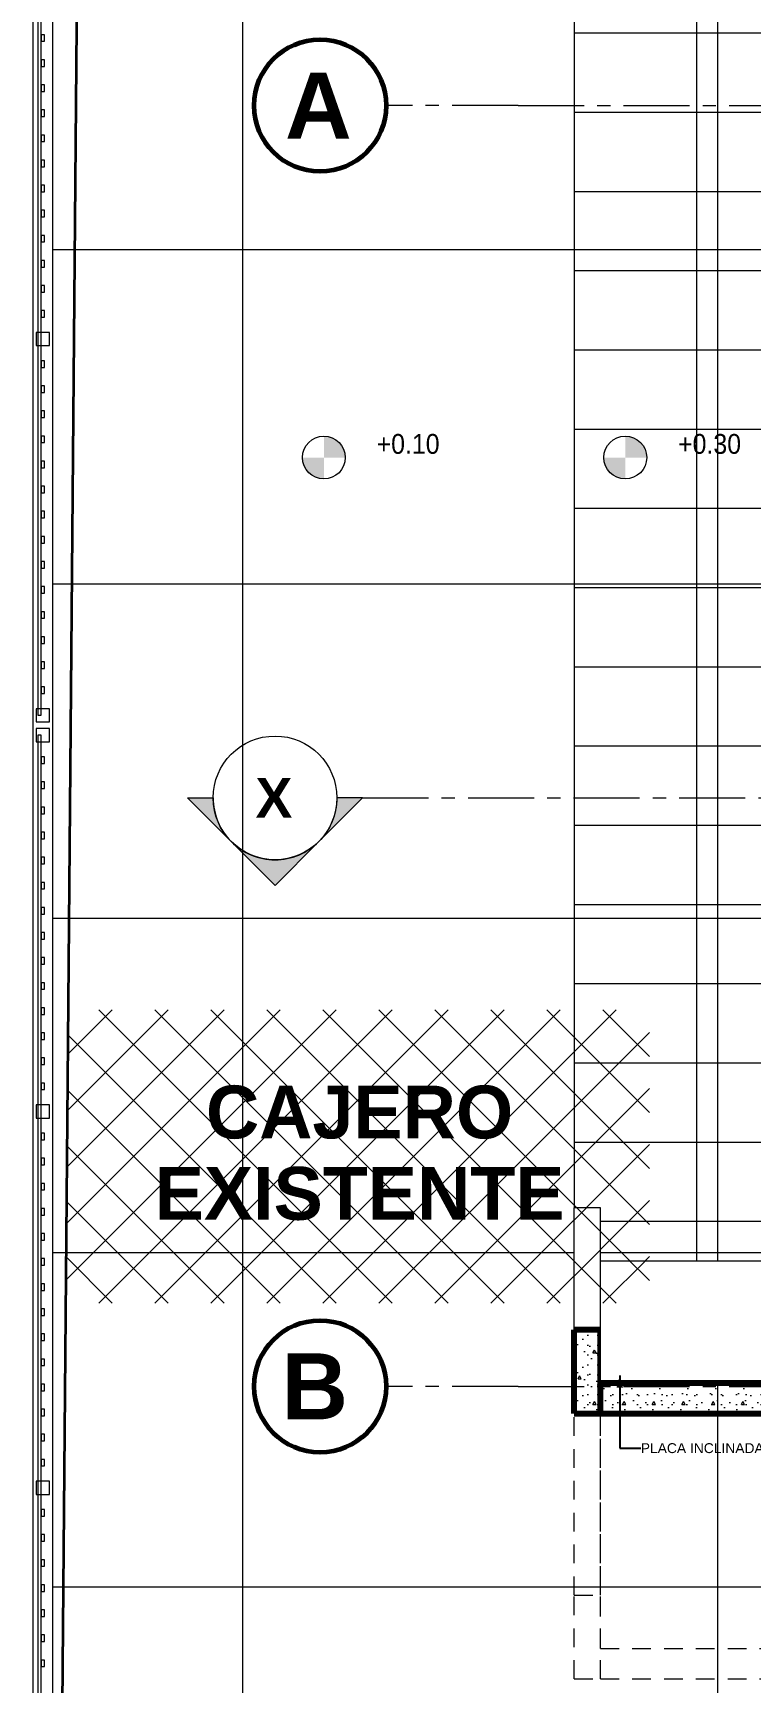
# Model space of a CAD drawing. Header units: inches. Extents: x -19 to 5698, y -728 to 92.
# Drawn here: x 2.17 to 7.6, y 27.71 to 40.2 of the extents above; entities that cross this region are included whole.
import ezdxf

# ---------------------------------------------------------------- set-up
doc = ezdxf.new("R2010")
doc.units = ezdxf.units.IN
doc.header["$MEASUREMENT"] = 0
doc.set_wipeout_variables(frame=1)
doc.header["$PDMODE"] = 1
for name, pattern in [('Línea Oculta', [0.195611, 0.141111, -0.0545]), ('Punto & Raya', [0.65, 0.5, -0.075, 0, -0.075]), ('Wipeout_Contour', [1, 0, -1])]:
    doc.linetypes.add(name, pattern=pattern)
doc.layers.get('0').update_dxf_attribs({"color": 61})
for name, color, linetype in [('02 _ ARQ _ ALB _ Ejes Generales', 251, 'Continuous'), ('08 _ STR _ EXT _ 08 Placas Inclinadas', 7, 'Continuous'), ('08 _ STR _ EXT _ Cerco Perimetrico', 7, 'Continuous'), ('Dibujo 2D - General', 7, 'Continuous'), ('ESQUEMAS', 7, 'Continuous'), ('Estructura - 03 LOSA', 7, 'Continuous'), ('Estructura - 04 MURO', 7, 'Continuous'), ('Marcador - Secciones', 7, 'Continuous'), ('Notas - Etiquetas', 7, 'Continuous')]:
    doc.layers.add(name, color=color, linetype=linetype)
doc.styles.add('Estilo_Generado_1', font='swisseb.ttf')
doc.styles.add('Estilo_Generado_4', font='swisse.ttf')
doc.styles.add('Estilo_Generado_8', font='arialbd.ttf')
doc.dimstyles.new('Estilo_Generado__8', dxfattribs={"dimtxt": 0.18, "dimasz": 0.0912, "dimexe": 0.18, "dimexo": 0.0625, "dimgap": 0, "dimtad": 0, "dimtih": 1, "dimtoh": 1, "dimdec": 4, "dimzin": 0, "dimdsep": 46, "dimcen": 0.09, "dimadec": 0, "dimazin": 0, "dimtfac": 1, "dimtdec": 4, "dimtmove": 0, "dimatfit": 3, "dimldrblk": 'ARROWHEAD_5', "dimfxl": 1, "dimtolj": 1, "dimtzin": 0, "dimarcsym": 0})
pattern_1 = [(0, (0, 0), (0, 0.3897114), [0.024375, -0.200625]), (0, (0.1125, 0.19486), (0, 0.3897114), [0.024375, -0.200625]), (60, (0, 0), (-0.3375, 0.1948557), [0.024375, -0.200625]), (60, (0.225, 0), (-0.3375, 0.1948557), [0.024375, -0.200625]), (120, (0.02437, 0), (0.3375, 0.1948557), [0.024375, -0.200625]), (120, (0.24938, 0), (0.3375, 0.1948557), [0.024375, -0.200625]), (0, (0, 0.0375), (0, 0.075), [0, -0.075, 0, -0.1125]), (45, (0.0375, 0.0375), (-0.053033, 0.053033), [0, -0.05625, 0, -0.09375])]

# ---------------------------------------------------------------- blocks, each defined once
blk = doc.blocks.new('ARROWHEAD_5')
at = {"linetype": 'Continuous', "lineweight": 0}
blk.add_hatch(color=0, dxfattribs=at).paths.add_polyline_path([(-1, 0.2679), (0, 0), (-1, -0.2679)])
at = {"color": 0, "linetype": 'Continuous', "lineweight": 0}
blk.add_line((0, 0), (-1, 0), dxfattribs=at)

msp = doc.modelspace()

# ---------------------------------------------------------------- hatches: boundary and pattern name
at = {"linetype": 'Continuous', "lineweight": 13}
for points in [[(4.374, 36.9847), (4.5365, 36.9847), (4.5241, 37.0469), (4.4889, 37.0996), (4.4362, 37.1348), (4.374, 37.1472)], [(6.6582, 36.9847), (6.8207, 36.9847), (6.8083, 37.0469), (6.7731, 37.0996), (6.7204, 37.1348), (6.6582, 37.1472)], [(4.374, 36.9847), (4.2115, 36.9847), (4.2239, 36.9225), (4.2591, 36.8698), (4.3118, 36.8346), (4.374, 36.8222)], [(6.6582, 36.9847), (6.4957, 36.9847), (6.5081, 36.9225), (6.5433, 36.8698), (6.596, 36.8346), (6.6582, 36.8222)]]:
    msp.add_hatch(color=7, dxfattribs=at).paths.add_polyline_path(points)
at = {"layer": 'Estructura - 03 LOSA', "linetype": 'Continuous', "lineweight": 13}
h = msp.add_hatch(dxfattribs=at)
h.set_pattern_fill('CEMENTO_PULIDO_Y_BRUÑADO_FA', color=251, style=0, pattern_type=2)
h.set_pattern_definition([(360, (3.7574, 18.3027), (0, 2.53199), []), (90, (3.7574, 18.3027), (-3.6, 0), [])])
h.paths.add_polyline_path([(2.17, 26.0501), (8.8212, 26.0501), (8.8218, 29.4531), (8.822, 30.7001), (8.2502, 30.7001), (8.25, 33.82), (9.07, 33.82), (9.07, 39.9), (23.57, 39.9), (51.57, 39.9), (51.57, 23.3822), (52.92, 23.3822), (52.92, 40.85), (9.07, 40.85), (2.17, 40.85)])
h = msp.add_hatch(dxfattribs=at)
h.set_pattern_fill('BALDOSA_60X120_0002', color=251, style=0, pattern_type=2)
h.set_pattern_definition([(0, (0, 0), (0, 0.6), []), (90, (0, 0), (-1.2, 0), [])])
h.paths.add_polyline_path([(6.2702, 30.6067), (8.1, 30.6067), (8.1, 33.97), (8.92, 33.97), (8.92, 40.05), (23.57, 40.05), (23.57, 40.85), (6.2702, 40.85)])
at = {"layer": 'Marcador - Secciones', "linetype": 'Continuous', "lineweight": 13}
for points in [[(3.3416, 34.4067), (3.6729, 34.0755, -0.1989124), (3.5357, 34.4067)], [(4.6666, 34.4067), (4.4726, 34.4067, -0.1989124), (4.3354, 34.0755)], [(3.6729, 34.0755), (4.0041, 33.7442), (4.3354, 34.0755, -0.4142136)]]:
    msp.add_hatch(color=7, dxfattribs=at).paths.add_polyline_path(points)

# ---------------------------------------------------------------- linework, layer by layer
at = {"color": 7, "linetype": 'Continuous', "lineweight": 13}
for centre in [(4.374, 36.9847), (6.6582, 36.9847)]:
    msp.add_circle(centre, 0.1625, dxfattribs=at)
at = {"layer": '02 _ ARQ _ ALB _ Ejes Generales', "color": 251, "linetype": 'Punto & Raya', "lineweight": 13, "true_color": 0x636466}
for p, q in [((5.8454, 39.65), (4.8454, 39.65)), ((5.8454, 39.65), (54.57, 39.65)), ((5.8454, 29.95), (4.8454, 29.95))]:
    msp.add_line(p, q, dxfattribs=at)
at = {"layer": '02 _ ARQ _ ALB _ Ejes Generales', "color": 7, "linetype": 'Continuous', "lineweight": 60}
for centre in [(4.3454, 39.65), (4.3454, 29.95)]:
    msp.add_circle(centre, 0.5, dxfattribs=at)
at = {"layer": '02 _ ARQ _ ALB _ Ejes Generales', "color": 7, "linetype": 'Punto & Raya', "lineweight": 13}
for p in [(5.8454, 39.65), (5.8454, 39.65), (5.8454, 29.95), (5.8454, 29.95)]:
    msp.add_point(p, dxfattribs=at)
at = {"layer": '08 _ STR _ EXT _ 08 Placas Inclinadas', "color": 7, "linetype": 'Continuous', "lineweight": 80}
for p, q in [((6.2702, 29.7436), (6.4702, 29.7436)), ((6.4702, 29.7436), (9.07, 29.7436))]:
    msp.add_line(p, q, dxfattribs=at)
at = {"layer": '08 _ STR _ EXT _ 08 Placas Inclinadas', "color": 251, "linetype": 'Línea Oculta', "lineweight": 13}
for p, q in [((6.2702, 28.3695), (6.4702, 28.3695)), ((6.4702, 27.9653), (9.57, 27.9653))]:
    msp.add_line(p, q, dxfattribs=at)
at = {"layer": '08 _ STR _ EXT _ 08 Placas Inclinadas', "color": 251, "linetype": 'Línea Oculta', "lineweight": 13, "flags": 128}
for points in [[(6.2702, 28.3695), (6.2702, 29.7436)], [(6.4702, 28.3695), (6.4702, 29.7436)], [(6.4702, 27.9653), (6.4702, 29.7436)], [(6.2702, 27.7344), (6.2702, 28.3695)], [(6.4702, 27.7344), (6.4702, 28.3695)], [(6.4702, 27.7344), (6.4702, 27.9653)], [(6.2702, 27.7344), (6.4702, 27.7344)], [(6.4702, 27.7344), (9.57, 27.7344)]]:
    msp.add_lwpolyline(points, dxfattribs=at)
at = {"layer": 'Estructura - 03 LOSA', "color": 7, "linetype": 'Continuous', "lineweight": 18, "flags": 128}
for points in [[(2.17, 26.0501), (8.8212, 26.0501), (8.8218, 29.4531), (8.822, 30.7001), (8.2502, 30.7001), (8.25, 33.82), (9.07, 33.82), (9.07, 39.9), (23.57, 39.9), (51.57, 39.9), (51.57, 23.3822), (52.92, 23.3822), (52.92, 40.85), (9.07, 40.85), (2.17, 40.85)], [(6.2702, 30.6067), (8.1, 30.6067), (8.1, 33.97), (8.92, 33.97), (8.92, 40.05), (23.57, 40.05), (23.57, 40.85), (6.2702, 40.85)]]:
    msp.add_lwpolyline(points, close=True, dxfattribs=at)
at = {"layer": 'Marcador - Secciones', "color": 251, "linetype": 'Punto & Raya', "lineweight": 13, "true_color": 0x636466}
msp.add_line((4.6666, 34.4067), (55.9402, 34.4067), dxfattribs=at)
at = {"layer": 'Marcador - Secciones', "color": 7, "linetype": 'Continuous', "lineweight": 13, "flags": 128}
for points in [[(3.3416, 34.4067), (3.5357, 34.4067, 0.1989124), (3.6729, 34.0755)], [(4.6666, 34.4067), (4.4726, 34.4067, -0.1989124), (4.3354, 34.0755)], [(3.6729, 34.0755, 0.4142136), (4.3354, 34.0755), (4.0041, 33.7442)]]:
    msp.add_lwpolyline(points, format="xyb", close=True, dxfattribs=at)
at = {"layer": 'Marcador - Secciones', "color": 7, "linetype": 'Continuous', "lineweight": 13}
msp.add_circle((4.0041, 34.4067), 0.4685, dxfattribs=at)

# ---------------------------------------------------------------- texts
at = {"color": 7, "lineweight": 13, "char_height": 0.15, "attachment_point": 7, "style": 'Estilo_Generado_4'}
for s, insert in [('\\A1;{\\W0.900000x;\\pql;\\fSwis721 Ex BT|b0|i0|c0|p34;+0.10}', (4.774, 37.0108)), ('\\A1;{\\W0.900000x;\\pql;\\fSwis721 Ex BT|b0|i0|c0|p34;+0.30}', (7.0582, 37.0108))]:
    msp.add_mtext(s, dxfattribs=dict(at, insert=insert))
at = {"layer": '02 _ ARQ _ ALB _ Ejes Generales', "color": 7, "lineweight": 30, "char_height": 0.5, "attachment_point": 1, "style": 'Estilo_Generado_1'}
for s, insert in [('\\A1;{\\pql;\\pt0;\\fSwis721 Ex BT|b1|i0|c0|p34;A}', (4.0803, 39.9)), ('\\A1;{\\pql;\\pt0;\\fSwis721 Ex BT|b1|i0|c0|p34;B}', (4.0528, 30.2))]:
    msp.add_mtext(s, dxfattribs=dict(at, insert=insert))
at = {"layer": 'ESQUEMAS', "color": 7, "linetype": 'Continuous', "lineweight": 13, "insert": (4.645, 32.2278), "char_height": 0.4, "attachment_point": 2, "line_spacing_factor": 0.924085, "style": 'Estilo_Generado_8'}
msp.add_mtext('\\A1;{\\pqc;\\fArial|b1|i0|c0|p34;CAJERO\\P\\pqc;\\fArial|b1|i0|c0|p34;EXISTENTE}', dxfattribs=at)
at = {"layer": 'Marcador - Secciones', "color": 5, "lineweight": 25, "insert": (3.856, 34.2567), "char_height": 0.3, "attachment_point": 7, "style": 'Estilo_Generado_1'}
msp.add_mtext('\\A1;{\\pql;\\pt0;\\fSwis721 Ex BT|b1|i0|c0|p34;X}', dxfattribs=at)
at = {"layer": 'Notas - Etiquetas', "color": 5, "linetype": 'Continuous', "lineweight": 25, "insert": (6.7755, 29.4816), "char_height": 0.075, "attachment_point": 4, "style": 'Estilo_Generado_4'}
msp.add_mtext('\\A1;{\\pql;\\fSwis721 Ex BT|b0|i0|c0|p34;PLACA INCLINADA \\fSwis721 Ex BT|b0|i0|c0|p34;60\\fSwis721 Ex BT|b0|i0|c0|p34;° }', dxfattribs=at)

# ---------------------------------------------------------------- next in the draw order: wipeouts: each hides what was drawn before it
at = {"color": 254, "linetype": 'Wipeout_Contour', "lineweight": 0, "ltscale": 125.976197}
msp.add_wipeout([(6.4702, 31.3024), (6.2702, 31.3024), (6.2702, 30.3787), (6.4702, 30.3787)], dxfattribs=at).dxf.layer = '08 _ STR _ EXT _ 08 Placas Inclinadas'
at = {"color": 254, "linetype": 'Wipeout_Contour', "lineweight": 0, "ltscale": 128.743211}
msp.add_wipeout([(2.17, 40.7822), (2.17, 23.4322), (2.32, 23.4322), (2.32, 40.7822)], dxfattribs=at).dxf.layer = 'Estructura - 04 MURO'

# ---------------------------------------------------------------- next in the draw order: hatches: boundary and pattern name
at = {"layer": '08 _ STR _ EXT _ 08 Placas Inclinadas', "linetype": 'Continuous', "lineweight": 9}
h = msp.add_hatch(dxfattribs=at)
h.set_pattern_fill('HORMIGÓN_EN_MASA_0002', color=250, style=0, pattern_type=2)
h.set_pattern_definition(pattern_1)
h.paths.add_polyline_path([(6.2702, 29.7436), (6.4702, 29.7436), (6.4702, 30.3787), (6.2702, 30.3787)])

# ---------------------------------------------------------------- next in the draw order: linework, layer by layer
at = {"layer": '08 _ STR _ EXT _ 08 Placas Inclinadas', "color": 7, "linetype": 'Continuous', "lineweight": 80}
msp.add_line((6.4702, 30.3787), (6.2702, 30.3787), dxfattribs=at)
at = {"layer": '08 _ STR _ EXT _ 08 Placas Inclinadas', "color": 7, "linetype": 'Continuous', "lineweight": 13, "flags": 128}
for points in [[(6.4702, 31.3024), (6.2702, 31.3024)], [(6.2702, 30.3787), (6.2702, 31.3024)], [(6.4702, 30.3787), (6.4702, 31.3024)]]:
    msp.add_lwpolyline(points, dxfattribs=at)
at = {"layer": '08 _ STR _ EXT _ 08 Placas Inclinadas', "color": 7, "linetype": 'Continuous', "lineweight": 80, "flags": 128}
for points in [[(6.2702, 29.7436), (6.2702, 30.3787)], [(6.4702, 29.7436), (6.4702, 30.3787)]]:
    msp.add_lwpolyline(points, dxfattribs=at)
at = {"layer": '08 _ STR _ EXT _ Cerco Perimetrico', "color": 167, "linetype": 'Continuous', "lineweight": 18, "flags": 128}
for points in [[(2.2325, 40.7322), (2.2075, 40.7322), (2.2075, 35.0322), (2.2325, 35.0322)], [(2.2325, 40.7322), (2.2075, 40.7322), (2.2075, 35.0322), (2.2325, 35.0322)], [(2.2575, 40.1872), (2.2325, 40.1872), (2.2325, 40.1372), (2.2575, 40.1372)], [(2.2575, 39.9972), (2.2325, 39.9972), (2.2325, 39.9472), (2.2575, 39.9472)], [(2.2575, 39.8072), (2.2325, 39.8072), (2.2325, 39.7572), (2.2575, 39.7572)], [(2.2575, 39.6172), (2.2325, 39.6172), (2.2325, 39.5672), (2.2575, 39.5672)], [(2.2575, 39.4272), (2.2325, 39.4272), (2.2325, 39.3772), (2.2575, 39.3772)], [(2.2575, 39.2372), (2.2325, 39.2372), (2.2325, 39.1872), (2.2575, 39.1872)], [(2.2575, 39.0472), (2.2325, 39.0472), (2.2325, 38.9972), (2.2575, 38.9972)], [(2.2575, 38.8572), (2.2325, 38.8572), (2.2325, 38.8072), (2.2575, 38.8072)], [(2.2575, 38.6672), (2.2325, 38.6672), (2.2325, 38.6172), (2.2575, 38.6172)], [(2.2575, 38.4772), (2.2325, 38.4772), (2.2325, 38.4272), (2.2575, 38.4272)], [(2.2575, 38.2872), (2.2325, 38.2872), (2.2325, 38.2372), (2.2575, 38.2372)], [(2.2575, 38.0972), (2.2325, 38.0972), (2.2325, 38.0472), (2.2575, 38.0472)], [(2.295, 37.9322), (2.195, 37.9322), (2.195, 37.8322), (2.295, 37.8322)], [(2.2575, 37.7172), (2.2325, 37.7172), (2.2325, 37.6672), (2.2575, 37.6672)], [(2.2575, 37.5272), (2.2325, 37.5272), (2.2325, 37.4772), (2.2575, 37.4772)], [(2.2575, 37.3372), (2.2325, 37.3372), (2.2325, 37.2872), (2.2575, 37.2872)], [(2.2575, 37.1472), (2.2325, 37.1472), (2.2325, 37.0972), (2.2575, 37.0972)], [(2.2575, 36.9572), (2.2325, 36.9572), (2.2325, 36.9072), (2.2575, 36.9072)], [(2.2575, 36.7672), (2.2325, 36.7672), (2.2325, 36.7172), (2.2575, 36.7172)], [(2.2575, 36.5772), (2.2325, 36.5772), (2.2325, 36.5272), (2.2575, 36.5272)], [(2.2575, 36.3872), (2.2325, 36.3872), (2.2325, 36.3372), (2.2575, 36.3372)], [(2.2575, 36.1972), (2.2325, 36.1972), (2.2325, 36.1472), (2.2575, 36.1472)], [(2.2575, 36.0072), (2.2325, 36.0072), (2.2325, 35.9572), (2.2575, 35.9572)], [(2.2575, 35.8172), (2.2325, 35.8172), (2.2325, 35.7672), (2.2575, 35.7672)], [(2.2575, 35.6272), (2.2325, 35.6272), (2.2325, 35.5772), (2.2575, 35.5772)], [(2.2575, 35.4372), (2.2325, 35.4372), (2.2325, 35.3872), (2.2575, 35.3872)], [(2.2575, 35.2472), (2.2325, 35.2472), (2.2325, 35.1972), (2.2575, 35.1972)], [(2.295, 35.0822), (2.195, 35.0822), (2.195, 34.9822), (2.295, 34.9822)], [(2.295, 34.9322), (2.195, 34.9322), (2.195, 34.8322), (2.295, 34.8322)], [(2.2325, 34.8822), (2.2075, 34.8822), (2.2075, 23.4822), (2.2325, 23.4822)], [(2.2325, 34.8822), (2.2075, 34.8822), (2.2075, 23.4822), (2.2325, 23.4822)], [(2.2575, 34.7172), (2.2325, 34.7172), (2.2325, 34.6672), (2.2575, 34.6672)], [(2.2575, 34.5272), (2.2325, 34.5272), (2.2325, 34.4772), (2.2575, 34.4772)], [(2.2575, 34.3372), (2.2325, 34.3372), (2.2325, 34.2872), (2.2575, 34.2872)], [(2.2575, 34.1472), (2.2325, 34.1472), (2.2325, 34.0972), (2.2575, 34.0972)], [(2.2575, 33.9572), (2.2325, 33.9572), (2.2325, 33.9072), (2.2575, 33.9072)], [(2.2575, 33.7672), (2.2325, 33.7672), (2.2325, 33.7172), (2.2575, 33.7172)], [(2.2575, 33.5772), (2.2325, 33.5772), (2.2325, 33.5272), (2.2575, 33.5272)], [(2.2575, 33.3872), (2.2325, 33.3872), (2.2325, 33.3372), (2.2575, 33.3372)], [(2.2575, 33.1972), (2.2325, 33.1972), (2.2325, 33.1472), (2.2575, 33.1472)], [(2.2575, 33.0072), (2.2325, 33.0072), (2.2325, 32.9572), (2.2575, 32.9572)], [(2.2575, 32.8172), (2.2325, 32.8172), (2.2325, 32.7672), (2.2575, 32.7672)], [(2.2575, 32.6272), (2.2325, 32.6272), (2.2325, 32.5772), (2.2575, 32.5772)], [(2.2575, 32.4372), (2.2325, 32.4372), (2.2325, 32.3872), (2.2575, 32.3872)], [(2.2575, 32.2472), (2.2325, 32.2472), (2.2325, 32.1972), (2.2575, 32.1972)], [(2.295, 32.0822), (2.195, 32.0822), (2.195, 31.9822), (2.295, 31.9822)], [(2.2575, 31.8672), (2.2325, 31.8672), (2.2325, 31.8172), (2.2575, 31.8172)], [(2.2575, 31.6772), (2.2325, 31.6772), (2.2325, 31.6272), (2.2575, 31.6272)], [(2.2575, 31.4872), (2.2325, 31.4872), (2.2325, 31.4372), (2.2575, 31.4372)], [(2.2575, 31.2972), (2.2325, 31.2972), (2.2325, 31.2472), (2.2575, 31.2472)], [(2.2575, 31.1072), (2.2325, 31.1072), (2.2325, 31.0572), (2.2575, 31.0572)], [(2.2575, 30.9172), (2.2325, 30.9172), (2.2325, 30.8672), (2.2575, 30.8672)], [(2.2575, 30.7272), (2.2325, 30.7272), (2.2325, 30.6772), (2.2575, 30.6772)], [(2.2575, 30.5372), (2.2325, 30.5372), (2.2325, 30.4872), (2.2575, 30.4872)], [(2.2575, 30.3472), (2.2325, 30.3472), (2.2325, 30.2972), (2.2575, 30.2972)], [(2.2575, 30.1572), (2.2325, 30.1572), (2.2325, 30.1072), (2.2575, 30.1072)], [(2.2575, 29.9672), (2.2325, 29.9672), (2.2325, 29.9172), (2.2575, 29.9172)], [(2.2575, 29.7772), (2.2325, 29.7772), (2.2325, 29.7272), (2.2575, 29.7272)], [(2.2575, 29.5872), (2.2325, 29.5872), (2.2325, 29.5372), (2.2575, 29.5372)], [(2.2575, 29.3972), (2.2325, 29.3972), (2.2325, 29.3472), (2.2575, 29.3472)], [(2.295, 29.2322), (2.195, 29.2322), (2.195, 29.1322), (2.295, 29.1322)], [(2.2575, 29.0172), (2.2325, 29.0172), (2.2325, 28.9672), (2.2575, 28.9672)], [(2.2575, 28.8272), (2.2325, 28.8272), (2.2325, 28.7772), (2.2575, 28.7772)], [(2.2575, 28.6372), (2.2325, 28.6372), (2.2325, 28.5872), (2.2575, 28.5872)], [(2.2575, 28.4472), (2.2325, 28.4472), (2.2325, 28.3972), (2.2575, 28.3972)], [(2.2575, 28.2572), (2.2325, 28.2572), (2.2325, 28.2072), (2.2575, 28.2072)], [(2.2575, 28.0672), (2.2325, 28.0672), (2.2325, 28.0172), (2.2575, 28.0172)], [(2.2575, 27.8772), (2.2325, 27.8772), (2.2325, 27.8272), (2.2575, 27.8272)]]:
    msp.add_lwpolyline(points, close=True, dxfattribs=at)
at = {"layer": 'Estructura - 04 MURO', "color": 7, "linetype": 'Continuous', "lineweight": 13, "flags": 128}
for points in [[(2.17, 40.7822), (2.17, 23.4322)], [(2.32, 23.4322), (2.32, 40.7822)]]:
    msp.add_lwpolyline(points, dxfattribs=at)

# ---------------------------------------------------------------- next in the draw order: wipeouts: each hides what was drawn before it
at = {"color": 254, "linetype": 'Wipeout_Contour', "lineweight": 0, "ltscale": 252.97495}
msp.add_wipeout([(6.4702, 29.9745), (9.07, 29.9745), (9.07, 30.7), (9.57, 30.7), (9.57, 30.2), (9.57, 30.2), (9.57, 30.8983), (6.4702, 30.8983)], dxfattribs=at).dxf.layer = '08 _ STR _ EXT _ 08 Placas Inclinadas'

# ---------------------------------------------------------------- next in the draw order: hatches: boundary and pattern name
at = {"layer": '08 _ STR _ EXT _ 08 Placas Inclinadas', "linetype": 'Continuous', "lineweight": 9}
h = msp.add_hatch(dxfattribs=at)
h.set_pattern_fill('HORMIGÓN_EN_MASA_0002', color=250, style=0, pattern_type=2)
h.set_pattern_definition(pattern_1)
h.paths.add_polyline_path([(9.07, 29.9745), (6.4702, 29.9745), (6.4702, 29.7436), (9.07, 29.7436)])
at = {"layer": 'ESQUEMAS', "linetype": 'Continuous', "lineweight": 13}
h = msp.add_hatch(dxfattribs=at)
h.set_pattern_fill('BALDOSA_30X30_0002', color=20, style=0, pattern_type=2)
h.set_pattern_definition([(45, (4.62916, 31.69065), (-0.212132, 0.212132), []), (135, (4.62916, 31.69065), (0.212132, 0.212132), [])])
h.paths.add_polyline_path([(6.8409, 30.5796), (6.8409, 32.8017), (2.4363, 32.8017), (2.4174, 30.5796)])

# ---------------------------------------------------------------- next in the draw order: linework, layer by layer
at = {"layer": '02 _ ARQ _ ALB _ Ejes Generales', "color": 251, "linetype": 'Punto & Raya', "lineweight": 13, "true_color": 0x636466}
msp.add_line((5.8454, 29.95), (54.57, 29.95), dxfattribs=at)
at = {"layer": '08 _ STR _ EXT _ 08 Placas Inclinadas', "color": 7, "linetype": 'Continuous', "lineweight": 80}
msp.add_line((9.07, 29.9745), (6.4702, 29.9745), dxfattribs=at)
at = {"layer": '08 _ STR _ EXT _ 08 Placas Inclinadas', "color": 7, "linetype": 'Continuous', "lineweight": 13, "flags": 128}
for points in [[(9.57, 30.8983), (6.4702, 30.8983)], [(6.4702, 29.9745), (6.4702, 30.8983)]]:
    msp.add_lwpolyline(points, dxfattribs=at)
at = {"layer": '08 _ STR _ EXT _ 08 Placas Inclinadas', "color": 7, "linetype": 'Continuous', "lineweight": 80, "flags": 128}
msp.add_lwpolyline([(6.4702, 29.7436), (6.4702, 29.9745)], dxfattribs=at)
at = {"layer": 'Dibujo 2D - General', "color": 1, "linetype": 'Continuous', "lineweight": 35}
msp.add_lwpolyline([(2.7665, 71.6153), (2.17, 1.5), (70.4584, 1.5), (71.3118, 70.8183)], close=True, dxfattribs=at)

# ---------------------------------------------------------------- next in the draw order: leaders
at = {"layer": 'Notas - Etiquetas', "color": 144, "linetype": 'Continuous', "lineweight": 13, "annotation_type": 0, "has_hookline": 1, "hookline_direction": 0, "text_width": 1.2568}
msp.add_leader([(6.6163, 30.0323), (6.6163, 29.4816), (6.7755, 29.4816)], dimstyle='Estilo_Generado__8', dxfattribs=at)

doc.saveas('drawing.dxf')
